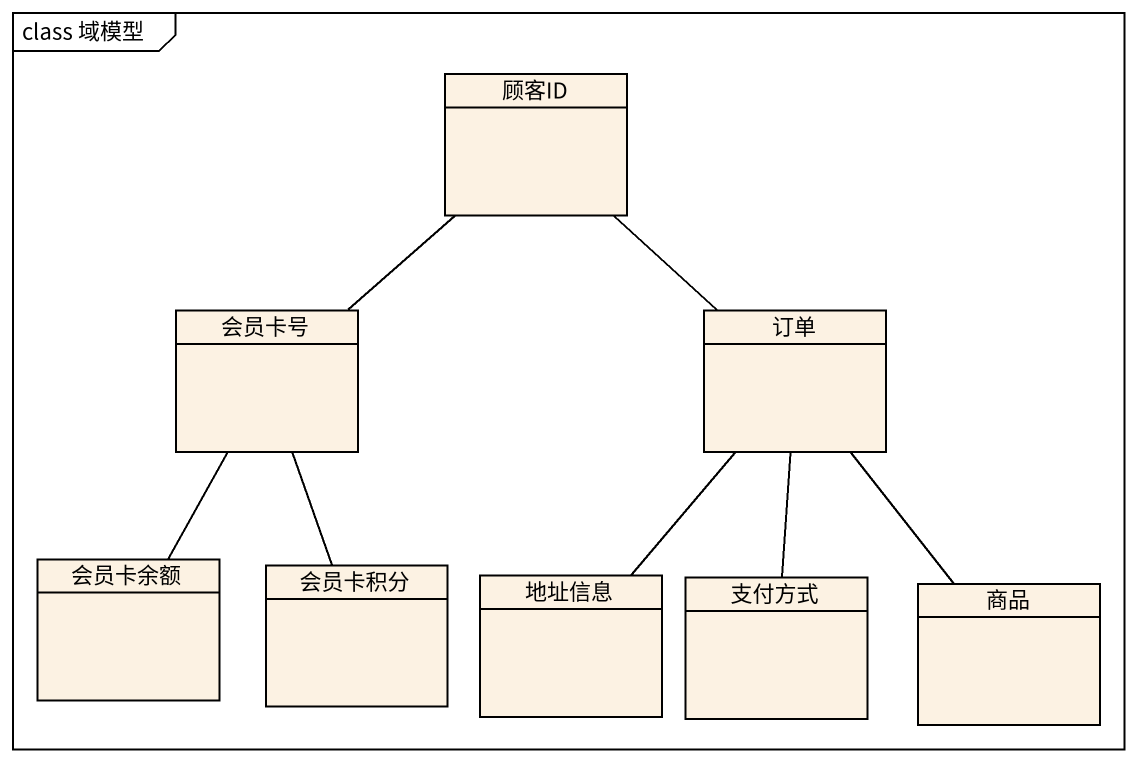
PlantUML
@startuml
mainframe class 域模型
hide circle
hide empty members
class 顾客ID
class 会员卡号
class 订单
class 会员卡余额
class 会员卡积分
class 地址信息
class 支付方式
class 商品
顾客ID -- 会员卡号
顾客ID -- 订单
会员卡号 -- 会员卡余额
会员卡号 -- 会员卡积分
订单 -- 地址信息
订单 -- 支付方式
订单 -- 商品
@enduml
